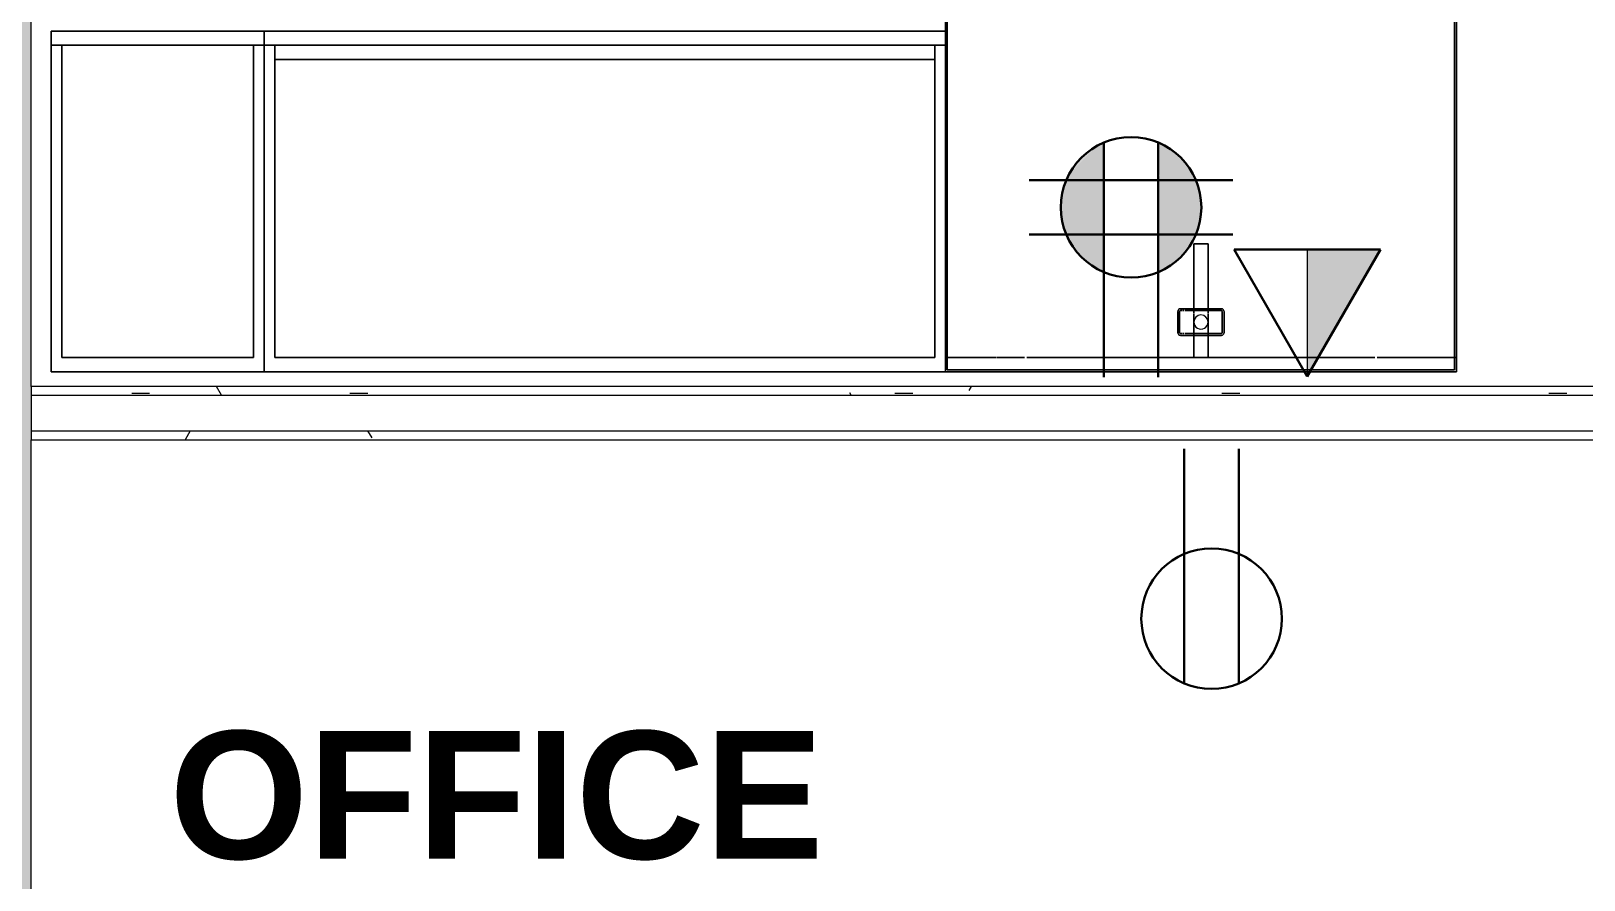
# Model space of a CAD drawing. Header units: inches. Extents: x 587 to 1284, y 1170 to 2052.
# Drawn here: x 661.1 to 770.5, y 1878 to 1937.9 of the extents above; entities that cross this region are included whole.
import ezdxf

# ---------------------------------------------------------------- set-up
doc = ezdxf.new("R2010")
doc.units = ezdxf.units.IN
doc.header["$MEASUREMENT"] = 0
for name, color, linetype, lineweight in [('A-ANNO-NOTE', 131, 'Continuous', 9), ('A-AREA-IDEN', 2, 'Continuous', 9), ('A-WALL', 113, 'Continuous', 13), ('A-WALL-PATT', 111, 'Continuous', 13), ('I-FURN', 30, 'Continuous', 9), ('I-FURN-PNLS', 30, 'Continuous', 9), ('I-WALL', 2, 'Continuous', 13)]:
    doc.layers.add(name, color=color, linetype=linetype, lineweight=lineweight)
doc.styles.add('Swis721 Lt BT_B', font='', dxfattribs={"height": 9})
doc.styles.get('Swis721 Lt BT_B').set_extended_font_data('Swis721 Lt BT', bold=True)
pattern_1 = [(0, (0, 0), (30.72, 7.68), [1.267, -21.773, 1.267, -21.773, -122.88]), (0, (0, 0), (30.72, 7.68), [-46.08, 1.267, -44.813, 1.267, -21.773, -53.76]), (0, (0, 0), (30.72, 7.68), [-115.2, 1.267, -14.093, 1.267, -37.133]), (120, (11.52, 3.84), (-22.011075, 22.7643), [1.267, -21.773, 1.267, -21.773, -122.88]), (120, (11.52, 3.84), (-22.011075, 22.7643), [-46.08, 1.267, -44.813, 1.267, -21.773, -53.76]), (120, (11.52, 3.84), (-22.011075, 22.7643), [-115.2, 1.267, -14.093, 1.267, -37.133]), (240, (15.36, 19.2), (-8.708925, -30.4443), [1.267, -21.773, 1.267, -21.773, -122.88]), (240, (15.36, 19.2), (-8.708925, -30.4443), [-46.08, 1.267, -44.813, 1.267, -21.773, -53.76]), (240, (15.36, 19.2), (-8.708925, -30.4443), [-115.2, 1.267, -14.093, 1.267, -37.133])]

# ---------------------------------------------------------------- blocks, each defined once
blk = doc.blocks.new('Zira Wksta 12 - Type 1-V7-Level 07  POWER _ SIGNAL')
at = {"layer": 'I-FURN-PNLS'}
for p, q in [((-36.3, 0), (0, 0)), ((0, 0), (-36.3, 0)), ((-36.3, 0), (0, 0)), ((0, 0), (-1, 0)), ((-1, 0), (-1, -0.12)), ((-1, -0.12), (-1, 0)), ((-1, 0), (0, 0)), ((0, 0), (0, -36)), ((0, -36), (0, 0)), ((0, 0), (0, -36)), ((0, -36), (0, 0)), ((0, 0), (0, -36)), ((-36.35, -0.13), (-0.13, -0.13)), ((-0.13, -0.13), (-36.35, -0.13)), ((-0.13, -0.13), (-36.35, -0.13)), ((-36.35, -0.13), (-0.13, -0.13)), ((-36.3, 0), (0, 0)), ((-1, -0.13), (-1, -3.57)), ((-1, -3.57), (-1, -0.13)), ((-0.13, -0.13), (-0.13, -35.87)), ((-0.13, -35.87), (-0.13, -0.13)), ((-0.13, -35.87), (-0.13, -0.13)), ((-0.13, -0.13), (-0.13, -35.87)), ((0, 0), (0, -36)), ((-1, -3.6), (-1, -5.58)), ((-1, -5.58), (-1, -3.6)), ((-1, -5.74), (-1, -30.26)), ((-1, -17.5), (-1, -5.74)), ((-2.75, -16.37), (-4.25, -16.37)), ((-4.25, -16.37), (-2.75, -16.37)), ((-7.55, -17.5), (-9, -17.5)), ((-9, -17.5), (-9, -18.5)), ((-9, -18.5), (-9, -17.5)), ((-9, -17.5), (-7.55, -17.5)), ((-4.44, -17.5), (-7.53, -17.5)), ((-7.53, -17.5), (-4.44, -17.5)), ((-4.44, -16.56), (-4.44, -19.44)), ((-4.44, -19.44), (-4.44, -16.56)), ((-4.31, -17.5), (-4.44, -17.5)), ((-4.44, -17.5), (-4.31, -17.5)), ((-4.31, -16.56), (-4.31, -16.71)), ((-4.31, -16.71), (-4.31, -16.56)), ((-4.31, -16.75), (-4.31, -19.14)), ((-4.31, -19.14), (-4.31, -16.75)), ((-4.15, -17.5), (-4.31, -17.5)), ((-4.31, -17.5), (-4.15, -17.5)), ((-4.18, -16.5), (-4.25, -16.5)), ((-4.25, -16.5), (-4.18, -16.5)), ((-2.83, -16.5), (-4.17, -16.5)), ((-4.17, -16.5), (-2.83, -16.5)), ((-3.64, -17.5), (-4.11, -17.5)), ((-4.11, -17.5), (-3.64, -17.5)), ((-3.36, -17.5), (-3.64, -17.5)), ((-3.64, -17.5), (-3.36, -17.5)), ((-2.89, -17.5), (-3.36, -17.5)), ((-3.36, -17.5), (-2.89, -17.5)), ((-2.69, -17.5), (-2.85, -17.5)), ((-2.85, -17.5), (-2.69, -17.5)), ((-2.75, -16.5), (-2.82, -16.5)), ((-2.82, -16.5), (-2.75, -16.5)), ((-2.69, -16.71), (-2.69, -16.56)), ((-2.69, -16.56), (-2.69, -16.71)), ((-2.69, -19.14), (-2.69, -16.75)), ((-2.69, -16.75), (-2.69, -19.14)), ((-2.56, -17.5), (-2.69, -17.5)), ((-2.69, -17.5), (-2.56, -17.5)), ((-2.56, -19.44), (-2.56, -16.56)), ((-2.56, -16.56), (-2.56, -19.44)), ((-1, -17.5), (-2.56, -17.5)), ((-2.56, -17.5), (-1, -17.5)), ((-1, -18.5), (-1, -17.5)), ((-1, -17.5), (-1, -18.5)), ((-1, -18.5), (-1, -17.5)), ((-9, -18.5), (-5.89, -18.5)), ((-5.89, -18.5), (-9, -18.5)), ((-5.87, -18.5), (-4.44, -18.5)), ((-4.44, -18.5), (-5.87, -18.5)), ((-4.44, -18.5), (-4.31, -18.5)), ((-4.31, -18.5), (-4.44, -18.5)), ((-4.31, -18.5), (-4.15, -18.5)), ((-4.15, -18.5), (-4.31, -18.5)), ((-4.11, -18.5), (-3.64, -18.5)), ((-3.64, -18.5), (-4.11, -18.5)), ((-3.64, -18.5), (-3.36, -18.5)), ((-3.36, -18.5), (-3.64, -18.5)), ((-3.36, -18.5), (-2.89, -18.5)), ((-2.89, -18.5), (-3.36, -18.5)), ((-2.85, -18.5), (-2.69, -18.5)), ((-2.69, -18.5), (-2.85, -18.5)), ((-2.69, -18.5), (-2.56, -18.5)), ((-2.56, -18.5), (-2.69, -18.5)), ((-2.56, -18.5), (-1, -18.5)), ((-1, -18.5), (-2.56, -18.5)), ((-1, -30.26), (-1, -18.5)), ((-4.31, -19.21), (-4.31, -19.25)), ((-4.31, -19.25), (-4.31, -19.21)), ((-4.31, -19.29), (-4.31, -19.44)), ((-4.31, -19.44), (-4.31, -19.29)), ((-4.25, -19.5), (-4.18, -19.5)), ((-4.18, -19.5), (-4.25, -19.5)), ((-4.25, -19.62), (-2.75, -19.62)), ((-2.75, -19.62), (-4.25, -19.62)), ((-4.17, -19.5), (-2.83, -19.5)), ((-2.83, -19.5), (-4.17, -19.5)), ((-2.82, -19.5), (-2.75, -19.5)), ((-2.75, -19.5), (-2.82, -19.5)), ((-2.69, -19.25), (-2.69, -19.21)), ((-2.69, -19.21), (-2.69, -19.25)), ((-2.69, -19.44), (-2.69, -19.29)), ((-2.69, -19.29), (-2.69, -19.44)), ((-1, -30.42), (-1, -32.4)), ((-1, -32.4), (-1, -30.42)), ((-1, -32.44), (-1, -35.87)), ((-1, -35.87), (-1, -32.44)), ((-0.13, -35.87), (-51, -35.87)), ((-51, -35.87), (-0.13, -35.87)), ((-51, -35.87), (-0.13, -35.87)), ((-0.13, -35.87), (-51, -35.87)), ((0, -36), (-51, -36)), ((0, -36), (-51, -36)), ((-51, -36), (0, -36)), ((-51, -36), (-24, -36)), ((0, -36), (-24, -36)), ((-24, -36), (-24, -84)), ((-24, -36), (-24, -84)), ((0, -36), (-24, -36)), ((-24, -36), (0, -36)), ((-24, -84), (-24, -36)), ((-24, -36), (-24, -84)), ((-23, -36), (-24, -36)), ((-24, -36), (-23, -36)), ((-24, -84), (-24, -36)), ((-24, -36), (0, -36)), ((-23, -36.75), (-23, -36)), ((-23, -36), (-23, -36.75)), ((0, -36), (-23, -36)), ((-23, -36), (-23, -36.75)), ((-23, -36.75), (-23, -36)), ((-23, -36), (-1, -36)), ((-1, -35.88), (-1, -36)), ((-1, -36), (-1, -35.88)), ((-1, -36), (0, -36)), ((-1, -36), (0, -36)), ((0, -36), (-1, -36)), ((0, -84), (0, -36)), ((0, -84), (0, -36)), ((0, -36), (0, -84)), ((0, -84), (0, -36)), ((0, -36), (0, -84)), ((-23, -36.75), (-23, -83.25)), ((-23, -83.25), (-23, -36.75)), ((-22, -36.75), (-23, -36.75)), ((-23, -36.75), (-22, -36.75)), ((-23, -36.75), (-23, -83.25)), ((-1, -36.75), (-23, -36.75)), ((-23, -36.75), (-1, -36.75)), ((-23, -83.25), (-23, -36.75)), ((-23, -83.25), (-23, -36.75)), ((-23, -36.75), (-23, -83.25)), ((-23, -36.75), (-1, -36.75)), ((-1, -36.75), (-23, -36.75)), ((-22, -36.75), (-22, -83.25)), ((-22, -83.25), (-22, -36.75)), ((-1, -36.75), (-22, -36.75)), ((-22, -36.75), (-1, -36.75)), ((-22, -36.75), (-22, -83.25)), ((-22, -83.25), (-22, -36.75)), ((-1, -36.75), (-1, -83.25)), ((-1, -83.25), (-1, -36.75)), ((-1, -83.25), (-1, -36.75)), ((-1, -36.75), (-1, -83.25)), ((-1, -36.75), (-1, -83.25)), ((-1, -83.25), (-1, -36.75)), ((0, -84), (-24, -84)), ((-24, -84), (-24, -99)), ((-24, -84), (-24, -99)), ((0, -84), (-24, -84)), ((-24, -84), (0, -84)), ((-24, -99), (-24, -84)), ((-24, -84), (-24, -89.02)), ((-24, -99), (-24, -84)), ((-23, -84), (-24, -84)), ((-24, -84), (-23, -84)), ((-24, -84), (-24, -84.98)), ((-24, -89.02), (-24, -84)), ((-24, -84), (-24, -89.02)), ((-24, -89.02), (-24, -84)), ((-23, -84), (-24, -84)), ((-24, -84), (-23, -84)), ((-23, -84), (-24, -84)), ((-24, -84), (-23, -84)), ((-24, -84), (-24, -84.98)), ((-23, -84), (-24, -84)), ((-24, -84), (-23, -84)), ((-24, -84.98), (-24, -84)), ((-24, -84), (0, -84)), ((-24, -84), (0, -84)), ((0, -84), (-24, -84)), ((-24, -84), (-23, -84)), ((-23, -84), (-24, -84)), ((-23, -83.25), (-22, -83.25)), ((-23, -83.25), (-22, -83.25)), ((-23, -83.25), (-1, -83.25)), ((-1, -83.25), (-23, -83.25)), ((-23, -84), (-23, -83.25)), ((-23, -83.25), (-23, -84)), ((-1, -83.25), (-23, -83.25)), ((-23, -83.25), (-23, -84)), ((-23, -84), (-23, -83.25)), ((-23, -83.25), (-1, -83.25)), ((-23, -84), (-23, -99)), ((-23, -84.75), (-23, -84)), ((-23, -84), (-23, -84.75)), ((-23, -84.75), (-23, -84)), ((-23, -84), (-23, -84.75)), ((-23, -84.75), (-23, -84)), ((-23, -84.75), (-23, -84)), ((-23, -84), (-23, -99)), ((0, -84), (-23, -84)), ((-23, -84), (-23, -84.75)), ((-23, -84.75), (-23, -84)), ((-23, -84), (0, -84)), ((-23, -84), (0, -84)), ((0, -84), (-23, -84)), ((-22, -83.25), (-1, -83.25)), ((-22, -83.25), (-1, -83.25)), ((0, -99), (0, -84)), ((0, -99), (0, -84)), ((0, -84), (0, -99)), ((0, -99), (0, -84)), ((0, -84), (0, -99)), ((-24, -84.89), (-24, -84.87)), ((-24, -84.87), (-24, -84.93)), ((-24, -84.98), (-24, -84.89)), ((-24, -84.93), (-24, -84.98)), ((-24, -84.98), (-24, -85.52)), ((-24, -84.98), (-24, -85.52)), ((-24, -85.52), (-24, -84.98)), ((-24, -85.06), (-24, -84.98)), ((-24, -84.98), (-24, -85.06)), ((-24, -85.15), (-24, -85.06)), ((-24, -85.06), (-24, -85.35)), ((-24, -85.25), (-24, -85.15)), ((-24, -85.35), (-24, -85.25)), ((-1, -84.75), (-23, -84.75)), ((-23, -84.75), (-23, -98.25)), ((-23, -98.25), (-23, -84.75)), ((-23, -84.75), (-1, -84.75)), ((-23, -98.25), (-23, -84.75)), ((-23, -84.75), (-23, -98.25)), ((-23, -98.25), (-23, -84.75)), ((-23, -84.75), (-23, -98.25)), ((-23, -98.25), (-23, -84.75)), ((-23, -98.25), (-23, -84.75)), ((-23, -84.75), (-1, -84.75)), ((-1, -84.75), (-23, -84.75)), ((-1, -98.25), (-1, -84.75)), ((-1, -84.75), (-1, -98.25)), ((-1, -84.75), (-1, -98.25)), ((-1, -98.25), (-1, -84.75)), ((-24, -85.44), (-24, -85.35)), ((-24, -85.35), (-24, -85.44)), ((-24, -85.52), (-24, -85.44)), ((-24, -85.44), (-24, -85.57)), ((-24, -85.52), (-24, -89.02)), ((-24, -85.52), (-24, -89.02)), ((-24, -89.02), (-24, -85.52)), ((-24, -85.57), (-24, -85.52)), ((-24, -85.62), (-24, -85.57)), ((-24, -85.57), (-24, -85.61)), ((-24, -85.61), (-24, -85.62)), ((-24, -89.02), (-24, -89.71)), ((-24, -89.02), (-24, -89.71)), ((-24, -89.71), (-24, -89.02)), ((-24, -89.02), (-24, -89.71)), ((-24, -89.71), (-24, -89.02)), ((-24, -89.02), (-24, -89.71)), ((-24, -89.71), (-24, -89.02)), ((-24, -89.71), (-24, -93.29)), ((-24, -89.71), (-24, -93.29)), ((-24, -93.29), (-24, -89.71)), ((-24, -89.71), (-24, -93.29)), ((-24, -93.29), (-24, -89.71)), ((-24, -89.71), (-24, -93.29)), ((-24, -93.29), (-24, -89.71)), ((-24, -93.29), (-24, -93.98)), ((-24, -93.29), (-24, -93.98)), ((-24, -93.98), (-24, -93.29)), ((-24, -93.29), (-24, -93.98)), ((-24, -93.98), (-24, -93.29)), ((-24, -93.29), (-24, -93.98)), ((-24, -93.98), (-24, -93.29)), ((-24, -93.98), (-24, -99)), ((-24, -93.98), (-24, -99)), ((-24, -99), (-24, -93.98)), ((-24, -93.98), (-24, -99)), ((-24, -99), (-24, -93.98)), ((-24, -93.98), (-24, -99)), ((-24, -99), (-24, -93.98)), ((-23, -98.25), (-1, -98.25)), ((-1, -98.25), (-23, -98.25)), ((-23, -99), (-23, -98.25)), ((-23, -98.25), (-23, -99)), ((-23, -99), (-23, -98.25)), ((-23, -98.25), (-23, -99)), ((-23, -99), (-23, -98.25)), ((-23, -99), (-23, -98.25)), ((-1, -98.25), (-23, -98.25)), ((-23, -98.25), (-23, -99)), ((-23, -99), (-23, -98.25)), ((-23, -98.25), (-1, -98.25)), ((-24, -99), (0, -99)), ((-24, -99), (0, -99)), ((0, -99), (-24, -99)), ((-24, -99), (-23, -99)), ((-24, -99), (-23, -99)), ((-24, -99), (-23, -99)), ((-24, -99), (-23, -99)), ((-24, -99), (-23, -99)), ((-24, -99), (-23, -99)), ((-24, -99), (-23, -99)), ((-23, -99), (-24, -99)), ((-23, -99), (0, -99)), ((0, -99), (-23, -99))]:
    blk.add_line(p, q, dxfattribs=at)
for centre, radius, start, end in [((-4.25, -16.56), 0.188, 90, 180), ((-4.25, -16.56), 0.187, 90, 165), ((-2.75, -16.56), 0.188, 360, 90), ((-2.75, -16.56), 0.188, 15, 90), ((-4.25, -16.56), 0.188, 165, 180), ((-4.25, -16.56), 0.0625, 90, 180), ((-4.25, -16.56), 0.0625, 150, 165), ((-4.25, -16.56), 0.0625, 165, 180), ((-4.25, -16.56), 0.0625, 120, 150), ((-4.25, -16.56), 0.0625, 90, 120), ((-3.5, -18), 0.5, 90, 270), ((-3.5, -18), 0.5, 90, 270), ((-3.5, -18), 0.5, 270, 90), ((-3.5, -18), 0.5, 270, 90), ((-2.75, -16.56), 0.0625, 75, 90), ((-2.75, -16.56), 0.0625, 0, 90), ((-2.75, -16.56), 0.0625, 60, 75), ((-2.75, -16.56), 0.0625, 45, 60), ((-2.75, -16.56), 0.0625, 30, 45), ((-2.75, -16.56), 0.0625, 15, 30), ((-2.75, -16.56), 0.0625, 360, 15), ((-2.75, -16.56), 0.188, 0, 15), ((-4.25, -19.44), 0.188, 180, 270), ((-4.25, -19.44), 0.188, 180, 195), ((-4.25, -19.44), 0.188, 195, 270), ((-4.25, -19.44), 0.0625, 180, 195), ((-4.25, -19.44), 0.0625, 180, 270), ((-4.25, -19.44), 0.0625, 195, 225), ((-4.25, -19.44), 0.0625, 225, 255), ((-4.25, -19.44), 0.0625, 255, 270), ((-2.75, -19.44), 0.188, 270, 360), ((-2.75, -19.44), 0.0625, 270, 0), ((-2.75, -19.44), 0.187, 270, 345), ((-2.75, -19.44), 0.0625, 270, 285), ((-2.75, -19.44), 0.0625, 285, 300), ((-2.75, -19.44), 0.0625, 300, 315), ((-2.75, -19.44), 0.0625, 315, 345), ((-2.75, -19.44), 0.0625, 345, 0), ((-2.75, -19.44), 0.187, 345, 0)]:
    blk.add_arc(centre, radius, start, end, dxfattribs=at)

msp = doc.modelspace()

# ---------------------------------------------------------------- hatches: boundary and pattern name
at = {"layer": 'A-ANNO-NOTE'}
for points in [[(734.15, 1923.22), (736.55, 1929.94), (733.69, 1926.14)], [(733.69, 1926.14), (736.55, 1929.94), (736.09, 1929.7)], [(735.65, 1921.44), (736.55, 1929.94), (734.15, 1923.22)], [(736.55, 1920.92), (736.55, 1929.94), (735.65, 1921.44)], [(736.67, 1920.86), (736.67, 1929.99), (736.55, 1929.94)], [(736.67, 1920.86), (736.55, 1929.94), (736.55, 1920.92)], [(740.5, 1920.86), (740.62, 1929.94), (740.5, 1929.99), (740.5, 1922.76)], [(740.5, 1920.86), (740.62, 1920.92), (740.62, 1929.94), (740.53, 1922.76)], [(740.62, 1920.92), (743.02, 1923.22), (740.62, 1929.94), (740.62, 1922.76)], [(743.07, 1927.51), (741.08, 1929.7), (740.62, 1929.94)], [(743.02, 1923.22), (743.07, 1927.51), (740.62, 1929.94)], [(733.69, 1926.14), (736.09, 1929.7), (734.27, 1927.86)], [(734.34, 1927.98), (736.09, 1929.7), (734.63, 1928.41)], [(734.63, 1928.41), (736.09, 1929.7), (734.88, 1928.71)], [(734.88, 1928.71), (736.09, 1929.7), (735.15, 1928.99)], [(742.54, 1928.41), (742.29, 1928.71), (741.08, 1929.7)], [(742.29, 1928.71), (742.02, 1928.99), (741.08, 1929.7)], [(742.02, 1928.99), (741.83, 1929.17), (741.08, 1929.7)], [(742.83, 1927.98), (742.54, 1928.41), (741.08, 1929.7)], [(743.07, 1927.51), (742.83, 1927.98), (741.08, 1929.7)], [(733.69, 1926.14), (734.27, 1927.86), (733.95, 1927.15)], [(743.02, 1923.22), (743.48, 1926.14), (743.07, 1927.51)], [(743.48, 1926.14), (743.41, 1926.53), (743.07, 1927.51)], [(733.76, 1924.33), (733.69, 1926.14), (733.64, 1925.36)], [(734.15, 1923.22), (733.69, 1926.14), (733.76, 1924.33)], [(743.02, 1923.22), (743.48, 1924.71), (743.48, 1926.14)], [(743.48, 1924.71), (743.53, 1925.49), (743.48, 1926.14)], [(743.02, 1923.22), (743.41, 1924.33), (743.48, 1924.71)], [(743.02, 1923.22), (743.22, 1923.7), (743.38, 1924.2)], [(735.65, 1921.44), (734.15, 1923.22), (735.06, 1921.95)], [(735.06, 1921.95), (734.15, 1923.22), (734.63, 1922.45)], [(740.62, 1920.92), (742.2, 1922.05), (743.02, 1923.22), (742.53, 1922.76)], [(742.2, 1922.05), (742.54, 1922.45), (742.69, 1922.76)], [(751, 1913.52), (756.16, 1922.45), (751, 1922.45)], [(740.62, 1920.92), (740.74, 1920.97), (742.2, 1922.05)], [(740.74, 1920.97), (741.08, 1921.16), (742.2, 1922.05)], [(741.08, 1921.16), (741.83, 1921.69), (742.2, 1922.05)], [(741.08, 1921.16), (741.41, 1921.37), (741.83, 1921.69)]]:
    msp.add_hatch(color=256, dxfattribs=at).paths.add_polyline_path(points, flags=0)
at = {"layer": 'A-WALL-PATT', "lineweight": 9}
h = msp.add_hatch(color=7, dxfattribs=at)
h.paths.add_polyline_path([(657.09, 1234.9), (661.09, 1234.9), (661.09, 1243.65), (657.09, 1243.65)], flags=0)
h.paths.add_polyline_path([(657.09, 1282.15), (661.09, 1282.15), (661.09, 2035.43), (657.09, 2035.43), (657.09, 1283.96)], flags=0)
h = msp.add_hatch(dxfattribs=at)
h.set_pattern_fill('FP_1', color=256, style=0, pattern_type=2)
h.set_pattern_definition(pattern_1)
h.paths.add_polyline_path([(750.51, 1912.19), (825.5, 1912.19), (825.5, 1912.81), (661.09, 1912.81), (661.09, 1912.19), (739.62, 1912.19)], flags=0)
h = msp.add_hatch(dxfattribs=at)
h.set_pattern_fill('FP_1', color=256, style=0, pattern_type=2)
h.set_pattern_definition(pattern_1)
h.paths.add_polyline_path([(825.5, 1909.06), (825.5, 1909.69), (661.09, 1909.69), (661.11, 1909.06), (804.93, 1909.06)], flags=0)

# ---------------------------------------------------------------- linework, layer by layer
at = {"layer": 'A-ANNO-NOTE'}
for p, q in [((736.67, 1920.86), (736.67, 1929.99)), ((740.5, 1929.99), (740.5, 1920.86)), ((751, 1913.52), (756.16, 1922.45)), ((756.16, 1922.45), (751, 1922.45)), ((751, 1922.45), (751, 1913.52))]:
    msp.add_line(p, q, dxfattribs=at)
at = {"layer": 'A-ANNO-NOTE', "lineweight": 30}
for p, q in [((736.67, 1913.47), (736.67, 1929.99)), ((740.5, 1913.47), (740.5, 1929.99)), ((731.41, 1927.34), (745.76, 1927.34)), ((731.41, 1923.51), (745.76, 1923.51)), ((751, 1913.52), (745.84, 1922.45)), ((745.84, 1922.45), (756.16, 1922.45)), ((751, 1913.52), (756.16, 1922.45)), ((742.34, 1908.41), (742.34, 1891.88)), ((746.17, 1908.41), (746.17, 1891.88)), ((746.17, 1908.41), (746.17, 1891.88))]:
    msp.add_line(p, q, dxfattribs=at)
for centre in [(738.59, 1925.43), (744.26, 1896.45)]:
    msp.add_circle(centre, 4.95, dxfattribs=at)
at = {"layer": 'A-ANNO-NOTE'}
for start, end in [(112.7756, 247.2244), (292.7756, 67.2244)]:
    msp.add_arc((738.59, 1925.43), 4.95, start, end, dxfattribs=at)
at = {"layer": 'A-WALL', "color": 8, "lineweight": 20}
for p, q in [((661.09, 1912.81), (661.09, 2035.43)), ((661.09, 1788.25), (661.09, 1909.06))]:
    msp.add_line(p, q, dxfattribs=at)
at = {"layer": 'A-WALL'}
for p, q in [((661.09, 1912.81), (661.09, 1909.06)), ((661.09, 1912.19), (825.5, 1912.19)), ((661.09, 1909.69), (825.5, 1909.69))]:
    msp.add_line(p, q, dxfattribs=at)
at = {"layer": 'I-WALL'}
for p, q in [((825.5, 1912.81), (661.09, 1912.81)), ((661.09, 1909.06), (825.5, 1909.06))]:
    msp.add_line(p, q, dxfattribs=at)

# ---------------------------------------------------------------- block references
at = {"layer": 'I-FURN', "rotation": 269.9999999999998}
msp.add_blockref('Zira Wksta 12 - Type 1-V7-Level 07  POWER _ SIGNAL', (761.51, 1913.85), dxfattribs=at)

# ---------------------------------------------------------------- texts
at = {"layer": 'A-AREA-IDEN', "insert": (670.84, 1888.53), "char_height": 9, "width": 54.843, "attachment_point": 1, "style": 'Swis721 Lt BT_B'}
msp.add_mtext('OFFICE', dxfattribs=at)

doc.saveas('drawing.dxf')
